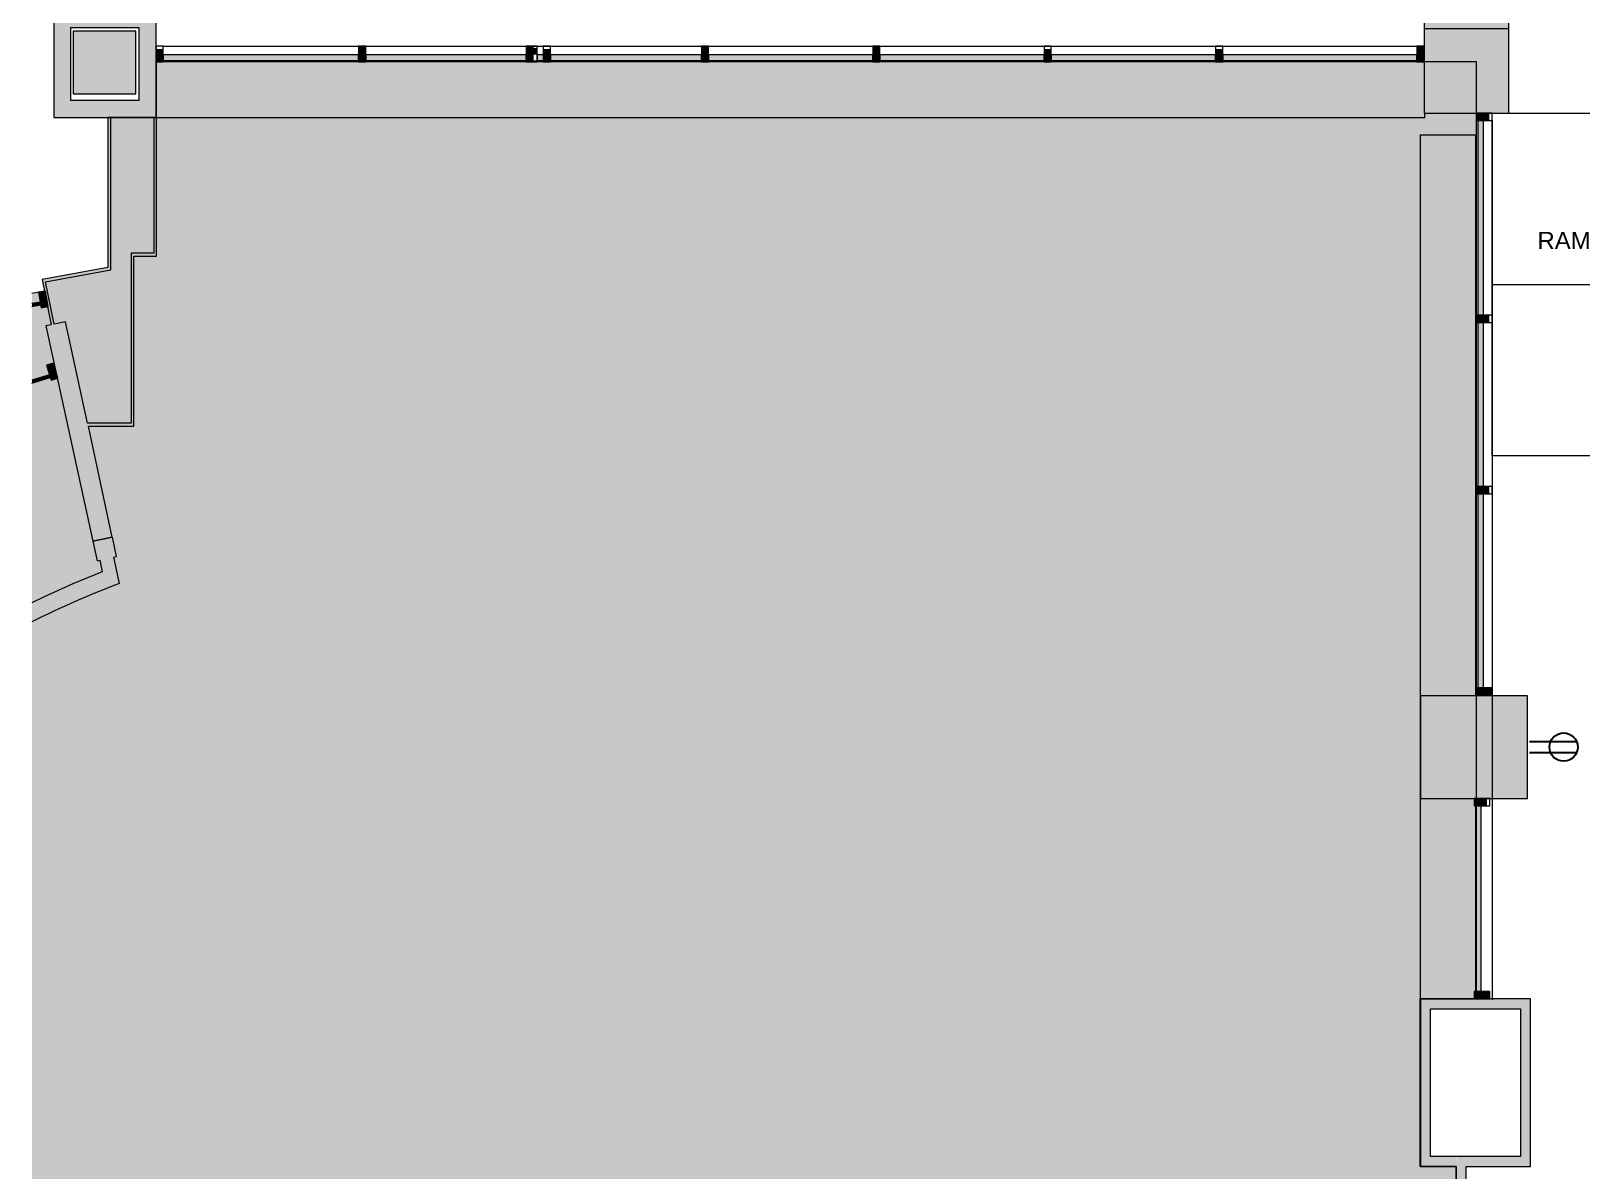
# Model space of a CAD drawing. Header units: inches. Extents: x 385 to 2249, y -1781 to -36.
# Drawn here: x 385 to 928, y -1473 to -1074 of the extents above; entities that cross this region are included whole.
import ezdxf

# ---------------------------------------------------------------- set-up
doc = ezdxf.new("R2010")
doc.units = ezdxf.units.IN
doc.header["$MEASUREMENT"] = 0
for name, color, linetype, lineweight in [('A-ANNO-NOTE', 131, 'Continuous', 30), ('A-COLS', 52, 'Continuous', 13), ('A-DETL', 90, 'Continuous', 9), ('A-DETL-GENF', 92, 'Continuous', 9), ('A-DETL-THIN', 151, 'Continuous', 9), ('A-GLAZ-CURT', 52, 'Continuous', 13), ('A-GLAZ-CWMG', 51, 'Continuous', 13), ('A-WALL', 113, 'Continuous', 13), ('A-WALL-PATT', 111, 'Continuous', 13), ('G-ANNO-TEXT', 231, 'Continuous', 9), ('I-WALL', 2, 'Continuous', 13)]:
    doc.layers.add(name, color=color, linetype=linetype, lineweight=lineweight)
doc.styles.add('Swis721 Lt BT_1', font='swissl.ttf', dxfattribs={"height": 6})

# ---------------------------------------------------------------- blocks, each defined once
blk = doc.blocks.new('Rectangular Column - 24_ x 24_ 2-5010604-Level 5 POWER _ SIGNAL')
at = {"layer": 'A-COLS', "lineweight": 9}
blk.add_hatch(color=7, dxfattribs=at).paths.add_polyline_path([(-11, -11), (11, -11), (11, 11), (-11, 11)], flags=0)
at = {"layer": 'A-COLS', "color": 8, "lineweight": 20}
for p, q in [((11, 11), (-11, 11)), ((-11, 11), (-11, -11)), ((11, -11), (11, 11)), ((-11, -11), (11, -11))]:
    blk.add_line(p, q, dxfattribs=at)
blk = doc.blocks.new('Walls 17 - Walls 1-5039668-Level 5 POWER _ SIGNAL')
at = {"layer": 'A-WALL', "lineweight": 9}
h = blk.add_hatch(color=7, dxfattribs=at)
h.paths.add_polyline_path([(23.47, -1473.39), (59.3, -1473.39), (59.3, -1435.89), (23.47, -1435.89)], flags=0)
h.paths.add_polyline_path([(52.22, -1467.4), (29.44, -1467.4), (29.44, -1441.89), (53.3, -1441.89), (53.3, -1467.4)], flags=0)
at = {"layer": 'A-WALL', "color": 8, "lineweight": 20}
for p, q in [((59.3, -1435.89), (23.47, -1435.89)), ((23.47, -1435.89), (23.47, -1473.39)), ((59.3, -1473.39), (59.3, -1435.89)), ((29.44, -1467.4), (29.44, -1441.89)), ((29.44, -1441.89), (53.3, -1441.89)), ((53.3, -1441.89), (53.3, -1467.4)), ((53.3, -1467.4), (29.44, -1467.4)), ((23.47, -1473.39), (59.3, -1473.39))]:
    blk.add_line(p, q, dxfattribs=at)
blk = doc.blocks.new('Walls 22 - Walls 22-5046318-Level 5 POWER _ SIGNAL')
at = {"layer": 'A-WALL', "lineweight": 9}
blk.add_hatch(color=7, dxfattribs=at).paths.add_polyline_path([(406.17, -1252.76), (412.9, -1251.33), (404.67, -1212.42), (420.55, -1212.42), (420.55, -1152.92), (428.47, -1152.92), (428.47, -1104.39), (427.47, -1104.39), (427.47, -1151.92), (419.53, -1151.92), (419.53, -1211.42), (404.33, -1211.42), (396.58, -1175.89), (392.57, -1176.77), (389.55, -1161.92), (412.45, -1157.74), (412.45, -1104.39), (411.45, -1104.39), (411.45, -1156.9), (388.37, -1161.12), (391.59, -1176.98), (389.73, -1177.38)], flags=0)
at = {"layer": 'A-WALL', "color": 8, "lineweight": 20}
for p, q in [((412.45, -1104.39), (411.45, -1104.39)), ((411.45, -1104.39), (411.45, -1156.9)), ((412.45, -1157.74), (412.45, -1104.39)), ((428.47, -1104.39), (427.47, -1104.39)), ((427.47, -1104.39), (427.47, -1151.92)), ((428.47, -1152.92), (428.47, -1104.39)), ((427.47, -1151.92), (419.53, -1151.92)), ((419.53, -1151.92), (419.53, -1211.42)), ((420.55, -1212.42), (420.55, -1152.92)), ((420.55, -1152.92), (428.47, -1152.92)), ((411.45, -1156.9), (388.37, -1161.12)), ((388.37, -1161.12), (391.59, -1176.98)), ((389.55, -1161.92), (412.45, -1157.74)), ((392.57, -1176.77), (389.55, -1161.92)), ((391.59, -1176.98), (389.73, -1177.38)), ((389.73, -1177.38), (406.17, -1252.76)), ((396.58, -1175.89), (392.57, -1176.77)), ((404.33, -1211.42), (396.58, -1175.89)), ((419.53, -1211.42), (404.33, -1211.42)), ((412.9, -1251.33), (404.63, -1212.42)), ((404.63, -1212.42), (420.55, -1212.42)), ((406.17, -1252.76), (412.9, -1251.33))]:
    blk.add_line(p, q, dxfattribs=at)
blk = doc.blocks.new('Walls 23 - Walls 23-5047741-Level 5 POWER _ SIGNAL')
at = {"layer": 'A-WALL', "lineweight": 9}
blk.add_hatch(color=7, dxfattribs=at).paths.add_polyline_path([(384.82, -1281.06), (392.01, -1277.51), (404.63, -1271.91), (415.45, -1267.56), (413.49, -1258.33), (414.49, -1258.11), (413.04, -1251.3), (406.17, -1252.76), (407.63, -1259.6), (408.61, -1259.4), (409.47, -1263.44), (399.11, -1267.72), (388.88, -1272.35), (384.82, -1274.35), (384.82, -1277.4)], flags=0)
at = {"layer": 'A-WALL', "color": 8, "lineweight": 20}
for p, q in [((413.04, -1251.3), (406.17, -1252.76)), ((406.17, -1252.76), (407.63, -1259.6)), ((414.49, -1258.12), (413.04, -1251.3)), ((407.63, -1259.6), (408.61, -1259.4)), ((408.61, -1259.4), (409.47, -1263.44)), ((413.49, -1258.33), (414.49, -1258.12)), ((415.45, -1267.56), (413.49, -1258.33)), ((409.47, -1263.44), (399.11, -1267.72)), ((399.11, -1267.72), (388.88, -1272.35)), ((388.88, -1272.35), (384.82, -1274.35))]:
    blk.add_line(p, q, dxfattribs=at)
blk.add_arc((533.06, -1577.34), 331.36, 110.7898, 116.5821, dxfattribs=at)
blk = doc.blocks.new('System Panel - Glazed-5503745-Level 5 POWER _ SIGNAL')
at = {"layer": 'A-GLAZ-CURT', "lineweight": 9}
blk.add_hatch(color=7, dxfattribs=at).paths.add_polyline_path([(-5.86, 1.75), (-8.98, 1.75), (-8.98, 0.75), (-6.03, 0.75)], flags=0)
at = {"layer": 'A-GLAZ-CURT', "color": 8, "lineweight": 20}
for p, q in [((-5.86, 1.75), (-8.98, 1.75)), ((-8.98, 1.75), (-8.98, 0.75)), ((-8.98, 0.75), (-6.03, 0.75))]:
    blk.add_line(p, q, dxfattribs=at)
blk = doc.blocks.new('Rectangular Mullion - 2_5_ x 5_ rectangular-5013777-Level 5 POWER _ SIGNAL')
at = {"layer": 'A-GLAZ-CWMG', "lineweight": 9}
blk.add_hatch(color=7, dxfattribs=at).paths.add_polyline_path([(-2.5, -2.75), (-0.23, -2.75), (-0.37, 2.75), (-2.5, 2.75), (-2.5, -1.75)], flags=0)
at = {"layer": 'A-GLAZ-CWMG', "color": 8, "lineweight": 20}
for p, q in [((0, 2.75), (-2.5, 2.75)), ((-2.5, 2.75), (-2.5, -2.75)), ((0, -2.75), (0, 2.75)), ((-2.5, -2.75), (0, -2.75))]:
    blk.add_line(p, q, dxfattribs=at)
blk = doc.blocks.new('System Panel - Glazed-5051848-Level 5 POWER _ SIGNAL')
at = {"layer": 'A-GLAZ-CURT', "lineweight": 9}
blk.add_hatch(color=7, dxfattribs=at).paths.add_polyline_path([(-20.72, 1.75), (-27.47, 1.75), (-27.47, 0.75), (-21.02, 0.75)], flags=0)
at = {"layer": 'A-GLAZ-CURT', "color": 8, "lineweight": 20}
for p, q in [((-20.72, 1.75), (-27.47, 1.75)), ((-27.47, 1.75), (-27.47, 0.75)), ((-27.47, 0.75), (-21.02, 0.75))]:
    blk.add_line(p, q, dxfattribs=at)
blk = doc.blocks.new('Rectangular Mullion - 2_5_ x 5_ rectangular-5051849-Level 5 POWER _ SIGNAL')
at = {"layer": 'A-GLAZ-CWMG', "lineweight": 9}
blk.add_hatch(color=7, dxfattribs=at).paths.add_polyline_path([(-2.5, -2.75), (-0.23, -2.75), (0, 0), (0, 2.75), (-2.5, 2.75), (-2.5, -1.75)], flags=0)
at = {"layer": 'A-GLAZ-CWMG', "color": 8, "lineweight": 20}
for p, q in [((0, 2.75), (-2.5, 2.75)), ((-2.5, 2.75), (-2.5, -2.75)), ((0, -2.75), (0, 2.75)), ((-2.5, -2.75), (0, -2.75))]:
    blk.add_line(p, q, dxfattribs=at)
blk = doc.blocks.new('Columns 2 - Columns 2-5065661-Level 5 POWER _ SIGNAL')
at = {"layer": 'A-COLS', "lineweight": 9}
blk.add_hatch(color=7, dxfattribs=at).paths.add_polyline_path([(908.47, -1342.89), (908.47, -1306.89), (870.97, -1306.89), (870.97, -1342.89), (890.36, -1342.89)], flags=0)
at = {"layer": 'A-COLS', "color": 8, "lineweight": 20}
for p, q in [((908.47, -1306.89), (870.97, -1306.89)), ((870.97, -1306.89), (870.97, -1342.89)), ((908.47, -1342.89), (908.47, -1306.89)), ((870.97, -1342.89), (908.47, -1342.89))]:
    blk.add_line(p, q, dxfattribs=at)
blk = doc.blocks.new('Columns 3 - Columns 2-5065752-Level 5 POWER _ SIGNAL')
at = {"layer": 'A-COLS', "color": 8, "lineweight": 20}
for p, q in [((901.93, -1307.34), (872.22, -1307.34)), ((872.22, -1307.34), (872.22, -1336.88)), ((901.93, -1336.88), (901.93, -1307.34)), ((872.22, -1336.88), (901.93, -1336.88))]:
    blk.add_line(p, q, dxfattribs=at)
blk = doc.blocks.new('System Panel - Glazed 2-5066682-Level 5 POWER _ SIGNAL')
at = {"layer": 'A-GLAZ-CURT', "lineweight": 9}
blk.add_hatch(color=7, dxfattribs=at).paths.add_polyline_path([(20.06, 2.25), (-34.21, 2.25), (-34.21, 0.25), (34.21, 0.25), (34.21, 2.25)], flags=0)
at = {"layer": 'A-GLAZ-CURT', "color": 8, "lineweight": 20}
for p, q in [((34.21, 2.25), (-34.21, 2.25)), ((-34.21, 2.25), (-34.21, 0.25)), ((-34.21, 0.25), (34.21, 0.25)), ((34.21, 0.25), (34.21, 2.25))]:
    blk.add_line(p, q, dxfattribs=at)
blk = doc.blocks.new('Rectangular Mullion - 2_5_ x 5_ rectangular-5019623-Level 5 POWER _ SIGNAL')
at = {"layer": 'A-GLAZ-CWMG', "lineweight": 9}
blk.add_hatch(color=7, dxfattribs=at).paths.add_polyline_path([(0, 1.76), (0, -2.75), (-2.5, -2.75), (-2.5, 1.76), (-1.23, 1.76)], flags=0)
at = {"layer": 'A-GLAZ-CWMG', "color": 8, "lineweight": 20}
for p, q in [((-2.5, 2.75), (0, 2.75)), ((-2.5, -2.75), (-2.5, 2.75)), ((0, 2.75), (0, -2.75)), ((0, -2.75), (-2.5, -2.75))]:
    blk.add_line(p, q, dxfattribs=at)
blk = doc.blocks.new('Rectangular Mullion - 2_5_ x 5_ rectangular-5019624-Level 5 POWER _ SIGNAL')
at = {"layer": 'A-GLAZ-CWMG', "lineweight": 9}
blk.add_hatch(color=7, dxfattribs=at).paths.add_polyline_path([(-2.5, 2.75), (-2.5, -2.75), (0, -2.75), (0, 2.75), (-1.59, 2.75)], flags=0)
at = {"layer": 'A-GLAZ-CWMG', "color": 8, "lineweight": 20}
for p, q in [((0, 2.75), (-2.5, 2.75)), ((-2.5, 2.75), (-2.5, -2.75)), ((0, -2.75), (0, 2.75)), ((-2.5, -2.75), (0, -2.75))]:
    blk.add_line(p, q, dxfattribs=at)
blk = doc.blocks.new('System Panel - Glazed 2-5453023-Level 5 POWER _ SIGNAL')
at = {"layer": 'A-GLAZ-CURT', "color": 8, "lineweight": 20}
for p, q in [((28.06, 2.25), (-28.06, 2.25)), ((-28.06, 2.25), (-28.06, 0.25)), ((-28.06, 0.25), (28.06, 0.25)), ((28.06, 0.25), (28.06, 2.25))]:
    blk.add_line(p, q, dxfattribs=at)
blk = doc.blocks.new('System Panel - Glazed 2-5453025-Level 5 POWER _ SIGNAL')
at = {"layer": 'A-GLAZ-CURT', "color": 8, "lineweight": 20}
for p, q in [((26.44, 2.25), (-26.44, 2.25)), ((-26.44, 2.25), (-26.44, 0.25)), ((-26.44, 0.25), (26.44, 0.25)), ((26.44, 0.25), (26.44, 2.25))]:
    blk.add_line(p, q, dxfattribs=at)
blk = doc.blocks.new('System Panel - Glazed 2-V3-Level 5 POWER _ SIGNAL')
at = {"layer": 'A-GLAZ-CURT', "color": 8, "lineweight": 20}
for p, q in [((28.75, 2.25), (-28.75, 2.25)), ((-28.75, 2.25), (-28.75, 0.25)), ((-28.75, 0.25), (28.75, 0.25)), ((28.75, 0.25), (28.75, 2.25))]:
    blk.add_line(p, q, dxfattribs=at)
blk = doc.blocks.new('System Panel - Glazed 2-5026264-Level 5 POWER _ SIGNAL')
at = {"layer": 'A-GLAZ-CURT', "lineweight": 9}
blk.add_hatch(color=7, dxfattribs=at).paths.add_polyline_path([(28.75, 0.25), (28.75, 2.25), (-28.75, 2.25), (-28.75, 0.25), (22.85, 0.25)], flags=0)
at = {"layer": 'A-GLAZ-CURT', "color": 8, "lineweight": 20}
for p, q in [((28.75, 2.25), (-28.75, 2.25)), ((-28.75, 2.25), (-28.75, 0.25)), ((-28.75, 0.25), (28.75, 0.25)), ((28.75, 0.25), (28.75, 2.25))]:
    blk.add_line(p, q, dxfattribs=at)
blk = doc.blocks.new('System Panel - Glazed 2-5067253-Level 5 POWER _ SIGNAL')
at = {"layer": 'A-GLAZ-CURT', "lineweight": 9}
blk.add_hatch(color=7, dxfattribs=at).paths.add_polyline_path([(24.85, 2.25), (-28.75, 2.25), (-28.75, 0.25), (28.75, 0.25), (28.75, 2.25)], flags=0)
at = {"layer": 'A-GLAZ-CURT', "color": 8, "lineweight": 20}
for p, q in [((28.75, 2.25), (-28.75, 2.25)), ((-28.75, 2.25), (-28.75, 0.25)), ((-28.75, 0.25), (28.75, 0.25)), ((28.75, 0.25), (28.75, 2.25))]:
    blk.add_line(p, q, dxfattribs=at)
blk = doc.blocks.new('System Panel - Glazed 2-5043937-Level 5 POWER _ SIGNAL')
at = {"layer": 'A-GLAZ-CURT', "lineweight": 9}
blk.add_hatch(color=7, dxfattribs=at).paths.add_polyline_path([(-34, 0.25), (34, 0.25), (34, 2.25), (-34, 2.25)], flags=0)
at = {"layer": 'A-GLAZ-CURT', "color": 8, "lineweight": 20}
for p, q in [((34, 2.25), (-34, 2.25)), ((-34, 2.25), (-34, 0.25)), ((-34, 0.25), (34, 0.25)), ((34, 0.25), (34, 2.25))]:
    blk.add_line(p, q, dxfattribs=at)
blk = doc.blocks.new('System Panel - Glazed 2-5067780-Level 5 POWER _ SIGNAL')
at = {"layer": 'A-GLAZ-CURT', "lineweight": 9}
blk.add_hatch(color=7, dxfattribs=at).paths.add_polyline_path([(-34.13, 2.25), (-34.13, 0.25), (34.13, 0.25), (34.13, 2.25), (27.32, 2.25)], flags=0)
at = {"layer": 'A-GLAZ-CURT', "color": 8, "lineweight": 20}
for p, q in [((34.13, 2.25), (-34.13, 2.25)), ((-34.13, 2.25), (-34.13, 0.25)), ((-34.13, 0.25), (34.13, 0.25)), ((34.13, 0.25), (34.13, 2.25))]:
    blk.add_line(p, q, dxfattribs=at)
blk = doc.blocks.new('Walls 54 - Walls 3-5097410-Level 5 POWER _ SIGNAL')
at = {"layer": 'A-WALL', "lineweight": 9}
for p, q in [((58.33, -2292.62), (38.83, -2292.62)), ((38.83, -2292.74), (38.83, -2736.74)), ((58.34, -2363.49), (58.34, -2295.08)), ((58.34, -2422.12), (58.34, -2365.99)), ((58.34, -2428.12), (58.34, -2425.99)), ((58.34, -2483.49), (58.34, -2430.62)), ((58.34, -2543.49), (58.34, -2485.99)), ((58.34, -2603.49), (58.34, -2545.99)), ((58.34, -2663.49), (58.34, -2605.99)), ((58.34, -2733.99), (58.34, -2665.99)), ((38.83, -2736.74), (40.34, -2736.74))]:
    blk.add_line(p, q, dxfattribs=at)
blk = doc.blocks.new('Walls 69 - Walls 3-5097806-Level 5 POWER _ SIGNAL')
at = {"layer": 'A-WALL', "lineweight": 9}
for p, q in [((58.34, -2292.62), (38.83, -2292.62)), ((38.83, -2292.62), (38.83, -2594.97)), ((58.34, -2488.91), (58.34, -2292.62)), ((38.83, -2594.97), (38.94, -2594.97))]:
    blk.add_line(p, q, dxfattribs=at)
blk = doc.blocks.new('System Panel - Glazed 2-5107946-Level 5 POWER _ SIGNAL')
at = {"layer": 'A-GLAZ-CURT', "lineweight": 9}
blk.add_hatch(color=7, dxfattribs=at).paths.add_polyline_path([(-32.53, 2.11), (-32.53, 0.25), (32.53, 0.25), (32.53, 2.25), (-32.53, 2.25)], flags=0)
at = {"layer": 'A-GLAZ-CURT', "color": 8, "lineweight": 20}
for p, q in [((32.53, 2.25), (-32.53, 2.25)), ((-32.53, 2.25), (-32.53, 0.25)), ((-32.53, 0.25), (32.53, 0.25)), ((32.53, 0.25), (32.53, 2.25))]:
    blk.add_line(p, q, dxfattribs=at)
blk = doc.blocks.new('System Panel - Glazed 2-V7-Level 5 POWER _ SIGNAL')
at = {"layer": 'A-GLAZ-CURT', "lineweight": 9}
blk.add_hatch(color=7, dxfattribs=at).paths.add_polyline_path([(25.38, 2.25), (-28.75, 2.25), (-28.75, 0.25), (28.75, 0.25), (28.75, 2.25)], flags=0)
at = {"layer": 'A-GLAZ-CURT', "color": 8, "lineweight": 20}
for p, q in [((28.75, 2.25), (-28.75, 2.25)), ((-28.75, 2.25), (-28.75, 0.25)), ((-28.75, 0.25), (28.75, 0.25)), ((28.75, 0.25), (28.75, 2.25))]:
    blk.add_line(p, q, dxfattribs=at)
blk = doc.blocks.new('Rectangular Mullion - 2_5_ x 5_ rectangular-V4-Level 5 POWER _ SIGNAL')
at = {"layer": 'A-GLAZ-CWMG', "lineweight": 9}
h = blk.add_hatch(color=7, dxfattribs=at)
h.paths.add_polyline_path([(0, 2.07), (0, -0.25), (-2.5, -0.25), (-2.5, 2.07), (-0.22, 2.07)], flags=0)
h.paths.add_polyline_path([(0, -2.25), (0, -2.75), (-2.5, -2.75), (-2.5, -2.25), (-1.58, -2.25)], flags=0)
at = {"layer": 'A-GLAZ-CWMG', "color": 8, "lineweight": 20}
for p, q in [((-2.5, 2.75), (0, 2.75)), ((-2.5, -2.75), (-2.5, 2.75)), ((0, 2.75), (0, -2.75)), ((0, -2.75), (-2.5, -2.75))]:
    blk.add_line(p, q, dxfattribs=at)
blk = doc.blocks.new('Columns 45 - Columns 2-5528227-Level 5 POWER _ SIGNAL')
at = {"layer": 'A-COLS', "lineweight": 9}
blk.add_hatch(color=7, dxfattribs=at).paths.add_polyline_path([(872.47, -1336.88), (901.93, -1336.88), (901.93, -1298.69), (872.22, -1298.69), (872.22, -1336.88)], flags=0)
at = {"layer": 'A-COLS', "color": 8, "lineweight": 20}
for p, q in [((901.93, -1298.69), (872.22, -1298.69)), ((872.22, -1298.69), (872.22, -1336.88)), ((901.93, -1336.88), (901.93, -1298.69)), ((872.22, -1336.88), (901.93, -1336.88))]:
    blk.add_line(p, q, dxfattribs=at)
blk = doc.blocks.new('System Panel - Glazed 2-5559221-Level 5 POWER _ SIGNAL')
at = {"layer": 'A-GLAZ-CURT', "lineweight": 9}
blk.add_hatch(color=7, dxfattribs=at).paths.add_polyline_path([(-2.57, 2.25), (-56.44, 2.25), (-56.44, 0.25), (56.44, 0.25), (56.44, 2.25)], flags=0)
at = {"layer": 'A-GLAZ-CURT', "color": 8, "lineweight": 20}
for p, q in [((56.44, 2.25), (-56.44, 2.25)), ((-56.44, 2.25), (-56.44, 0.25)), ((-56.44, 0.25), (56.44, 0.25)), ((56.44, 0.25), (56.44, 2.25))]:
    blk.add_line(p, q, dxfattribs=at)
blk = doc.blocks.new('Rectangular Mullion - 2_5_ x 5_ rectangular-5067085-Level 5 POWER _ SIGNAL')
at = {"layer": 'A-GLAZ-CWMG', "lineweight": 9}
blk.add_hatch(color=7, dxfattribs=at).paths.add_polyline_path([(0, -2.75), (0, 2.75), (-2.5, 2.75), (-2.5, -2.75)], flags=0)
at = {"layer": 'A-GLAZ-CWMG', "color": 8, "lineweight": 20}
for p, q in [((0, 2.75), (-2.5, 2.75)), ((-2.5, 2.75), (-2.5, -2.75)), ((0, -2.75), (0, 2.75)), ((-2.5, -2.75), (0, -2.75))]:
    blk.add_line(p, q, dxfattribs=at)

msp = doc.modelspace()

# ---------------------------------------------------------------- hatches: boundary and pattern name
at = {"layer": 'A-DETL-GENF'}
h = msp.add_hatch(color=9, dxfattribs=at)
h.paths.add_polyline_path([(508.27, -1781.2), (521.4, -1781.2), (746.37, -1556.23), (743.9, -1553.75), (769.44, -1528.21), (801.85, -1560.62), (854.63, -1509.6), (842.52, -1505.48), (850.3, -1482.61), (854.63, -1484.12), (862.38, -1486.96), (868.69, -1489.43), (876.12, -1492.56), (883.47, -1495.87), (883.44, -1471.7), (870.86, -1471.7), (870.86, -1412.95), (889.72, -1412.95), (889.72, -1410.45), (890.22, -1410.45), (890.22, -1345.39), (889.72, -1345.39), (889.72, -1342.89), (870.97, -1342.89), (870.97, -1306.89), (890.55, -1306.89), (890.55, -1102.88), (872.22, -1102.88), (872.22, -1084.89), (428.3, -1084.89), (428.34, -1104.39), (428.47, -1104.39), (428.47, -1152.92), (420.55, -1152.92), (420.55, -1212.42), (404.63, -1212.42), (412.9, -1251.33), (413.04, -1251.3), (414.49, -1258.12), (413.49, -1258.33), (415.45, -1267.56), (403.63, -1272.31), (392.01, -1277.51), (384.82, -1281.06), (384.82, -1781.2), (484.01, -1781.2)], flags=0)
h.paths.add_polyline_path([(677.67, -1781.2), (804.09, -1654.78), (795.25, -1645.94), (829.9, -1611.29), (818.94, -1600.33), (821.77, -1597.51), (780.4, -1556.14), (777.58, -1558.97), (766.26, -1547.65), (679.99, -1633.92), (743.63, -1697.56), (766.13, -1675.07), (774.97, -1683.9), (722.32, -1736.55), (713.58, -1727.81), (735.25, -1706.15), (671.51, -1642.41), (595.14, -1718.77), (657.57, -1781.2), (659.99, -1781.2), (683.53, -1757.67), (692.37, -1766.5), (677.67, -1781.2)], flags=0)
h.paths.add_polyline_path([(854.63, -1781.2), (974.36, -1781.2), (963.54, -1770.39), (966.37, -1767.56), (925.36, -1726.56), (922.53, -1729.38), (912.1, -1718.95), (890.54, -1740.52), (880.81, -1730.8), (850.81, -1760.8), (859.65, -1769.64), (848.08, -1781.2), (850.74, -1781.2)], flags=0)
h.paths.add_polyline_path([(640.04, -1781.2), (651.92, -1781.2), (592.31, -1721.6), (532.71, -1781.2), (625.35, -1781.2)], flags=0)
h.paths.add_polyline_path([(1232.5, -1736.89), (1324.2, -1736.89), (1324.2, -1718.89), (1232.5, -1718.89), (1232.5, -1734.96)], flags=0)
h.paths.add_polyline_path([(1324.73, -1706.92), (1324.73, -1615.95), (1299.2, -1615.95), (1299.2, -1706.92), (1324.2, -1706.92)], flags=0)
h.paths.add_polyline_path([(1219.5, -1705.42), (1295.45, -1705.42), (1295.45, -1613.45), (1125.46, -1613.45), (1125.46, -1606.95), (1123.26, -1606.95), (1123.26, -1602.45), (1084.26, -1602.45), (1084.26, -1606.95), (1073.89, -1606.95), (1073.89, -1635.39), (1062.64, -1635.39), (1062.64, -1705.42), (1219.48, -1705.42)], flags=0)
h.paths.add_polyline_path([(1070.14, -1631.64), (1070.14, -1606.95), (1062.64, -1606.95), (1062.64, -1631.64)], flags=0)
h.paths.add_polyline_path([(1324.73, -1612.2), (1324.73, -1606.95), (1299.2, -1606.95), (1299.2, -1612.2), (1324.2, -1612.2)], flags=0)
h.paths.add_polyline_path([(384.82, -1274.35), (389.73, -1271.96), (399.11, -1267.72), (409.47, -1263.44), (408.61, -1259.4), (407.63, -1259.6), (404.63, -1245.67), (393.74, -1195.75), (391.56, -1196.41), (391.27, -1195.46), (384.82, -1197.43), (384.82, -1272.35)], flags=0)
h.paths.add_polyline_path([(406.17, -1211.42), (419.53, -1211.42), (419.53, -1151.92), (427.47, -1151.92), (427.47, -1104.39), (412.45, -1104.39), (412.45, -1157.74), (389.55, -1161.92), (392.57, -1176.77), (396.58, -1175.89), (404.33, -1211.42), (404.63, -1211.42)], flags=0)
h.paths.add_polyline_path([(384.82, -1196.39), (390.98, -1194.5), (389.95, -1191.15), (392.34, -1190.42), (393.15, -1193.05), (389.73, -1177.38), (391.59, -1176.98), (390.3, -1170.6), (388.06, -1171), (387.89, -1170.01), (384.82, -1170.55), (384.82, -1194.5)], flags=0)
h.paths.add_polyline_path([(384.82, -1169.54), (387.71, -1169.03), (387.11, -1165.58), (384.82, -1165.98), (384.82, -1169.03)], flags=0)
at = {"layer": 'A-WALL-PATT', "lineweight": 9}
for points in [[(890.36, -1416.45), (905.93, -1416.45), (905.93, -1412.95), (870.97, -1412.95), (870.97, -1416.45), (874.47, -1416.45)], [(874.47, -1471.7), (874.47, -1416.45), (870.97, -1416.45), (870.97, -1471.7)], [(905.93, -1468.2), (909.43, -1468.2), (909.43, -1412.95), (905.93, -1412.95), (905.93, -1446.7)], [(883.47, -1471.7), (883.44, -1468.2), (874.47, -1468.2), (874.47, -1471.7), (883.44, -1471.7)], [(886.97, -1497.52), (886.97, -1468.2), (883.47, -1468.2), (883.47, -1495.87), (886.97, -1497.52)], [(886.97, -1471.7), (909.43, -1471.7), (909.43, -1468.2), (886.97, -1468.2)]]:
    msp.add_hatch(color=7, dxfattribs=at).paths.add_polyline_path(points, flags=0)

# ---------------------------------------------------------------- linework, layer by layer
at = {"layer": 'A-ANNO-NOTE'}
for p, q in [((909.12, -1322.91), (925.65, -1322.91)), ((909.12, -1322.91), (925.65, -1322.91)), ((909.12, -1326.74), (925.65, -1326.74))]:
    msp.add_line(p, q, dxfattribs=at)
msp.add_circle((921.08, -1324.83), 4.95, dxfattribs=at)
at = {"layer": 'A-DETL', "lineweight": 13}
for p, q in [((430.8, -1079.39), (872.22, -1079.39)), ((430.8, -1079.39), (872.22, -1079.39)), ((896.05, -1162.88), (896.05, -1102.88)), ((896.05, -1102.88), (966.47, -1102.88)), ((896.05, -1105.39), (896.05, -1304.14)), ((896.05, -1105.39), (896.05, -1413.39)), ((896.05, -1222.88), (896.05, -1162.88)), ((896.05, -1162.88), (966.47, -1162.88)), ((966.47, -1222.88), (896.05, -1222.88))]:
    msp.add_line(p, q, dxfattribs=at)
at = {"layer": 'A-DETL-THIN'}
for p, q in [((890.55, -1084.89), (428.3, -1084.89)), ((428.3, -1084.89), (428.3, -1104.39)), ((890.55, -1412.95), (890.55, -1084.89)), ((428.3, -1104.39), (411.45, -1104.39)), ((411.45, -1104.39), (411.45, -1156.9)), ((411.45, -1156.9), (388.45, -1161.11)), ((388.45, -1161.11), (389.2, -1165.21)), ((389.2, -1165.21), (384.82, -1165.98)), ((870.86, -1471.7), (870.86, -1412.95)), ((870.86, -1412.95), (890.55, -1412.95)), ((883.47, -1471.7), (870.86, -1471.7)), ((883.47, -1495.87), (883.47, -1471.7))]:
    msp.add_line(p, q, dxfattribs=at)
at = {"layer": 'I-WALL', "color": 8, "lineweight": 20}
for p, q in [((909.43, -1412.95), (870.97, -1412.95)), ((870.97, -1412.95), (870.97, -1471.7)), ((874.47, -1416.45), (905.93, -1416.45)), ((874.47, -1468.2), (874.47, -1416.45)), ((905.93, -1416.45), (905.93, -1468.2)), ((909.43, -1471.7), (909.43, -1412.95)), ((905.93, -1468.2), (874.47, -1468.2)), ((870.97, -1471.7), (883.47, -1471.7)), ((883.47, -1471.7), (883.47, -1495.87)), ((886.97, -1497.52), (886.97, -1471.7)), ((886.97, -1471.7), (909.43, -1471.7))]:
    msp.add_line(p, q, dxfattribs=at)

# ---------------------------------------------------------------- block references
at = {"layer": 'A-COLS', "lineweight": 9}
for name, p in [('Columns 45 - Columns 2-5528227-Level 5 POWER _ SIGNAL', (0, 234)), ('Rectangular Column - 24_ x 24_ 2-5010604-Level 5 POWER _ SIGNAL', (410.22, -1085.14)), ('Columns 3 - Columns 2-5065752-Level 5 POWER _ SIGNAL', (0, 234)), ('Columns 2 - Columns 2-5065661-Level 5 POWER _ SIGNAL', (0, 0))]:
    msp.add_blockref(name, p, dxfattribs=at)
at = {"layer": 'A-GLAZ-CURT', "lineweight": 9}
for name, p, rotation in [('System Panel - Glazed 2-5066682-Level 5 POWER _ SIGNAL', (465.01, -1082.14), 180), ('System Panel - Glazed 2-5453023-Level 5 POWER _ SIGNAL', (529.78, -1082.14), 180), ('System Panel - Glazed 2-V7-Level 5 POWER _ SIGNAL', (530.47, -1082.14), 180), ('System Panel - Glazed 2-V7-Level 5 POWER _ SIGNAL', (590.47, -1082.14), 180), ('System Panel - Glazed 2-5453025-Level 5 POWER _ SIGNAL', (592.78, -1082.14), 180), ('System Panel - Glazed 2-5559221-Level 5 POWER _ SIGNAL', (622.78, -1082.14), 180), ('System Panel - Glazed 2-V3-Level 5 POWER _ SIGNAL', (650.47, -1082.14), 180), ('System Panel - Glazed 2-5026264-Level 5 POWER _ SIGNAL', (710.47, -1082.14), 180), ('System Panel - Glazed 2-5067253-Level 5 POWER _ SIGNAL', (770.47, -1082.14), 180), ('System Panel - Glazed 2-5043937-Level 5 POWER _ SIGNAL', (835.72, -1082.14), 180), ('System Panel - Glazed 2-5067780-Level 5 POWER _ SIGNAL', (893.3, -1139.52), 89.99999999999984), ('System Panel - Glazed-5503745-Level 5 POWER _ SIGNAL', (378.75, -1169.85), 189.9999999999997), ('System Panel - Glazed 2-5026264-Level 5 POWER _ SIGNAL', (893.3, -1204.89), 89.99999999999984), ('System Panel - Glazed-5051848-Level 5 POWER _ SIGNAL', (364.49, -1201.82), 197.0216661602562), ('System Panel - Glazed 2-5043937-Level 5 POWER _ SIGNAL', (893.3, -1270.14), 89.99999999999984), ('System Panel - Glazed 2-5107946-Level 5 POWER _ SIGNAL', (892.47, -1377.92), 89.99999999999984)]:
    msp.add_blockref(name, p, dxfattribs=dict(at, rotation=rotation))
at = {"layer": 'A-GLAZ-CWMG', "lineweight": 9, "extrusion": (0, 0, -1)}
for name, p in [('Rectangular Mullion - 2_5_ x 5_ rectangular-5019623-Level 5 POWER _ SIGNAL', (-428.3, -1082.14)), ('Rectangular Mullion - 2_5_ x 5_ rectangular-V4-Level 5 POWER _ SIGNAL', (-559.22, -1082.14)), ('Rectangular Mullion - 2_5_ x 5_ rectangular-5019623-Level 5 POWER _ SIGNAL', (-563.84, -1082.14)), ('Rectangular Mullion - 2_5_ x 5_ rectangular-5019623-Level 5 POWER _ SIGNAL', (-739.22, -1082.14)), ('Rectangular Mullion - 2_5_ x 5_ rectangular-5019623-Level 5 POWER _ SIGNAL', (-799.22, -1082.14))]:
    msp.add_blockref(name, p, dxfattribs=at)
at = {"layer": 'A-GLAZ-CWMG', "lineweight": 9}
for name, p in [('Rectangular Mullion - 2_5_ x 5_ rectangular-5019624-Level 5 POWER _ SIGNAL', (501.72, -1082.14)), ('Rectangular Mullion - 2_5_ x 5_ rectangular-5019624-Level 5 POWER _ SIGNAL', (560.34, -1082.14)), ('Rectangular Mullion - 2_5_ x 5_ rectangular-5019624-Level 5 POWER _ SIGNAL', (621.72, -1082.14)), ('Rectangular Mullion - 2_5_ x 5_ rectangular-5019624-Level 5 POWER _ SIGNAL', (681.72, -1082.14)), ('Rectangular Mullion - 2_5_ x 5_ rectangular-5067085-Level 5 POWER _ SIGNAL', (872.22, -1082.14))]:
    msp.add_blockref(name, p, dxfattribs=at)
at = {"layer": 'A-GLAZ-CWMG', "lineweight": 9, "extrusion": (0, 0, -1), "rotation": 90.00000000000017}
for p in [(-893.3, -1102.89), (-893.3, -1173.64), (-893.3, -1233.64), (-892.47, -1342.89)]:
    msp.add_blockref('Rectangular Mullion - 2_5_ x 5_ rectangular-5019623-Level 5 POWER _ SIGNAL', p, dxfattribs=at)
at = {"layer": 'A-GLAZ-CWMG', "lineweight": 9}
for name, p, rotation in [('Rectangular Mullion - 2_5_ x 5_ rectangular-5013777-Level 5 POWER _ SIGNAL', (390.05, -1167.85), 9.999999999999757), ('Rectangular Mullion - 2_5_ x 5_ rectangular-5051849-Level 5 POWER _ SIGNAL', (393.15, -1193.05), 17.02166616025626), ('Rectangular Mullion - 2_5_ x 5_ rectangular-5067085-Level 5 POWER _ SIGNAL', (893.3, -1306.64), 269.9999999999998), ('Rectangular Mullion - 2_5_ x 5_ rectangular-5067085-Level 5 POWER _ SIGNAL', (892.47, -1412.95), 269.9999999999998)]:
    msp.add_blockref(name, p, dxfattribs=dict(at, rotation=rotation))
at = {"layer": 'A-WALL', "lineweight": 9}
for name, p in [('Walls 17 - Walls 1-5039668-Level 5 POWER _ SIGNAL', (369, 369)), ('Walls 22 - Walls 22-5046318-Level 5 POWER _ SIGNAL', (0, 0)), ('Walls 69 - Walls 3-5097806-Level 5 POWER _ SIGNAL', (832.02, 1182.02)), ('Walls 23 - Walls 23-5047741-Level 5 POWER _ SIGNAL', (0, 0))]:
    msp.add_blockref(name, p, dxfattribs=at)
at = {"layer": 'A-WALL', "lineweight": 9, "rotation": 89.99999999999991}
msp.add_blockref('Walls 54 - Walls 3-5097410-Level 5 POWER _ SIGNAL', (-1864.28, -1143.22), dxfattribs=at)

# ---------------------------------------------------------------- texts
at = {"layer": 'G-ANNO-TEXT', "color": 7, "insert": (911.92, -1144.44), "char_height": 6, "width": 45.147, "attachment_point": 1, "style": 'Swis721 Lt BT_1'}
msp.add_mtext('RAMP UP', dxfattribs=at)

doc.saveas('drawing.dxf')
